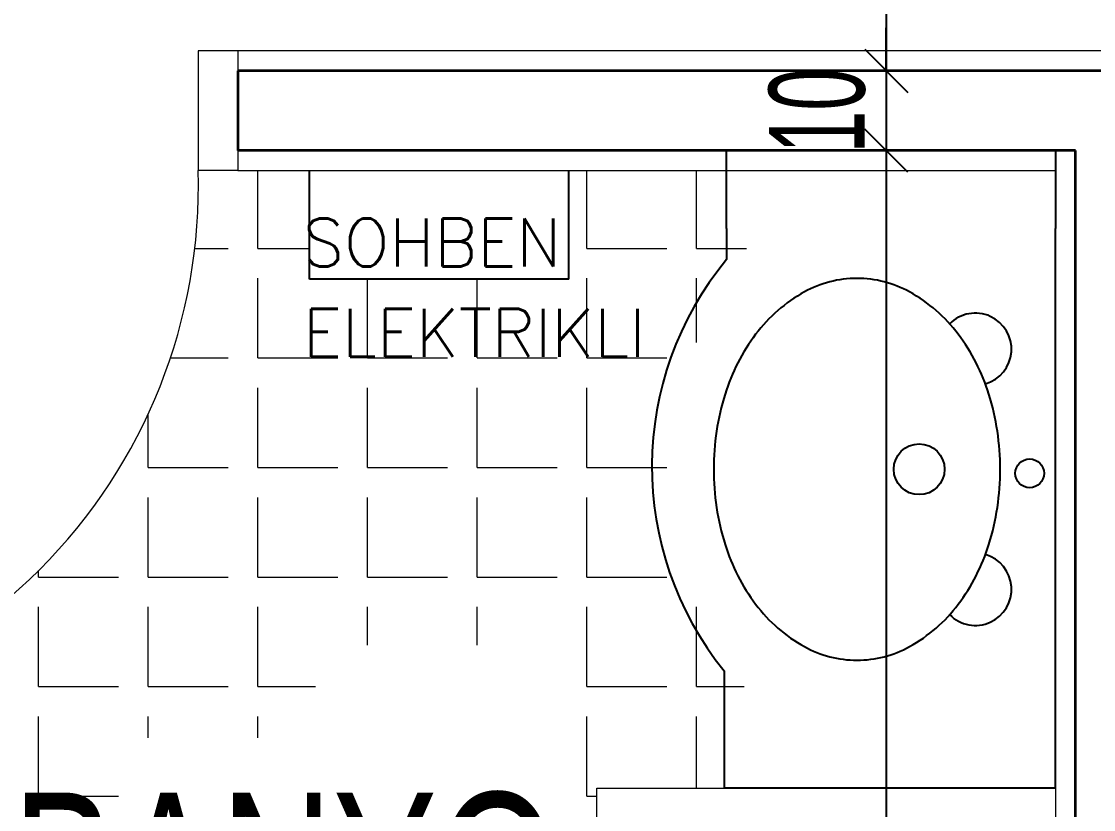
# Model space of a CAD drawing. Header units: inches. Extents: x -7543 to -822, y 102837 to 190349.
# Drawn here: x -831.49081 to -831.46392, y 102837.04189 to 102837.06167 of the extents above; entities that cross this region are included whole.
import ezdxf

# ---------------------------------------------------------------- set-up
doc = ezdxf.new("R2010")
doc.units = ezdxf.units.IN
doc.header["$MEASUREMENT"] = 0
doc.layers.get('0').update_dxf_attribs({"lineweight": 25})
for name, color, linetype, lineweight, true_color in [('CAM TUĞLA', 7, 'Continuous', 15, 0x00c2da), ('DUVAR', 7, 'Continuous', 35, 0xfc4642), ('KAPI', 7, 'Continuous', 18, 0xffb360), ('TEFRİŞ', 7, 'Continuous', 25, 0x78462c)]:
    doc.layers.add(name, color=color, linetype=linetype, lineweight=lineweight, true_color=true_color)
for name, color, linetype, lineweight in [('ICOL', 55, 'Continuous', 25), ('İZ DÜŞÜM', 253, 'Continuous', 20), ('SIVA', 150, 'Continuous', 15), ('YAZI', 7, 'Continuous', 25)]:
    doc.layers.add(name, color=color, linetype=linetype, lineweight=lineweight)
doc.styles.add('arıal', font='arial.ttf', dxfattribs={"width": 0.7})
doc.styles.add('OLCU', font='tromand.shx', dxfattribs={"width": 0.6, "height": 12})
doc.styles.add('TXTX', font='TXTX')

# ---------------------------------------------------------------- blocks, each defined once
blk = doc.blocks.new('_Oblique')
at = {"color": 0, "linetype": 'ByBlock', "lineweight": -2}
blk.add_line((-0.5, -0.5), (0.5, 0.5), dxfattribs=at)

msp = doc.modelspace()

# ---------------------------------------------------------------- linework, layer by layer
at = {"layer": 'CAM TUĞLA'}
for p, q in [((-831.4763773431038, 102837.0424307916), (-831.464877394348, 102837.0424307916)), ((-831.4763773431038, 102837.0414307916), (-831.4763773431038, 102837.0424307916))]:
    msp.add_line(p, q, dxfattribs=at)
at = {"layer": 'DUVAR'}
for p, q in [((-831.460377394348, 102837.0604307916), (-831.485377394348, 102837.0604307916)), ((-831.485377394348, 102837.0604307916), (-831.485377394348, 102837.0584307916)), ((-831.464377394348, 102837.0584307916), (-831.485377394348, 102837.0584307916)), ((-831.464377394348, 102837.0244307916), (-831.464377394348, 102837.0584307916))]:
    msp.add_line(p, q, dxfattribs=at)
at = {"layer": 'ICOL'}
for p, q in [((-831.4691201100965, 102837.0824307916), (-831.4691201100965, 102837.0604307916)), ((-831.4691201100965, 102837.0604307916), (-831.4691201100965, 102837.0615107916)), ((-831.4691201100965, 102837.0604307916), (-831.4691201100965, 102837.0584307916)), ((-831.4691201100965, 102837.0584307916), (-831.4691201100965, 102837.0154307916)), ((-831.4691201100965, 102837.0584307916), (-831.4691201100965, 102837.0573507916))]:
    msp.add_line(p, q, dxfattribs=at)
at = {"layer": 'ICOL', "color": 53}
for p, q in [((-831.4715201100964, 102837.0604307916), (-831.4699601100964, 102837.0604307916)), ((-831.4715201100964, 102837.0604307916), (-831.4699601100964, 102837.0604307916)), ((-831.4674825470379, 102837.0584307916), (-831.4682801100964, 102837.0584307916)), ((-831.4674825470379, 102837.0584307916), (-831.4682801100964, 102837.0584307916))]:
    msp.add_line(p, q, dxfattribs=at)
at = {"layer": 'İZ DÜŞÜM'}
for p, q in [((-831.4848769708883, 102837.0559747966), (-831.4848769708883, 102837.0579307916)), ((-831.4766269708883, 102837.0559747966), (-831.4766269708883, 102837.0579307916)), ((-831.4738769708883, 102837.0559747966), (-831.4738769708883, 102837.0579307916)), ((-831.4864607794017, 102837.0559747966), (-831.4856269708883, 102837.0559747966)), ((-831.4848769708883, 102837.0559747966), (-831.48358315116, 102837.0559747966)), ((-831.4766269708883, 102837.0559747966), (-831.4746269708883, 102837.0559747966)), ((-831.4738769708883, 102837.0559747966), (-831.4726243765754, 102837.0559747966)), ((-831.4848769708883, 102837.0532247966), (-831.4848769708883, 102837.0552247966)), ((-831.4821269708883, 102837.0532247966), (-831.4821269708883, 102837.0552032956)), ((-831.4793769708883, 102837.0532247966), (-831.4793769708883, 102837.0552032956)), ((-831.4766269708883, 102837.0532247966), (-831.4766269708883, 102837.0552247966)), ((-831.4738769708883, 102837.0536149816), (-831.4738769708883, 102837.0552247966)), ((-831.487070868588, 102837.0532247966), (-831.4856269708883, 102837.0532247966)), ((-831.4848769708883, 102837.0532247966), (-831.48358315116, 102837.0532247966)), ((-831.48358315116, 102837.0532247966), (-831.4828769708884, 102837.0532247966)), ((-831.4821269708883, 102837.0532247966), (-831.4801269708883, 102837.0532247966)), ((-831.4793769708883, 102837.0532247966), (-831.4773769708884, 102837.0532247966)), ((-831.4766269708883, 102837.0532247966), (-831.4746269708883, 102837.0532247966)), ((-831.4848769708883, 102837.0504747966), (-831.4848769708883, 102837.0524747966)), ((-831.4821269708883, 102837.0504747966), (-831.4821269708883, 102837.0524747966)), ((-831.4793769708883, 102837.0504747966), (-831.4793769708883, 102837.0524747966)), ((-831.4766269708883, 102837.0504747966), (-831.4766269708883, 102837.0524747966)), ((-831.4876269708883, 102837.0504747966), (-831.4876269708883, 102837.0518222856)), ((-831.4876269708883, 102837.0504747966), (-831.4856269708883, 102837.0504747966)), ((-831.4848769708883, 102837.0504747966), (-831.48358315116, 102837.0504747966)), ((-831.48358315116, 102837.0504747966), (-831.4828769708884, 102837.0504747966)), ((-831.4821269708883, 102837.0504747966), (-831.4801269708883, 102837.0504747966)), ((-831.4793769708883, 102837.0504747966), (-831.4773769708884, 102837.0504747966)), ((-831.4766269708883, 102837.0504747966), (-831.4746269708883, 102837.0504747966)), ((-831.4876269708883, 102837.0477247966), (-831.4876269708883, 102837.0497247966)), ((-831.4848769708883, 102837.0477247966), (-831.4848769708883, 102837.0497247966)), ((-831.4821269708883, 102837.0477247966), (-831.4821269708883, 102837.0497247966)), ((-831.4793769708883, 102837.0477247966), (-831.4793769708883, 102837.0497247966)), ((-831.4766269708883, 102837.0477247966), (-831.4766269708883, 102837.0497247966)), ((-831.4903769708883, 102837.0477247966), (-831.4903769708883, 102837.0478896366)), ((-831.4903769708883, 102837.0477247966), (-831.4883769708883, 102837.0477247966)), ((-831.4876269708883, 102837.0477247966), (-831.4856269708883, 102837.0477247966)), ((-831.4848769708883, 102837.0477247966), (-831.4828769708884, 102837.0477247966)), ((-831.4821269708883, 102837.0477247966), (-831.4801269708883, 102837.0477247966)), ((-831.4793769708883, 102837.0477247966), (-831.4773769708883, 102837.0477247966)), ((-831.4766269708883, 102837.0477247966), (-831.4746269708883, 102837.0477247966)), ((-831.4903769708883, 102837.0449747966), (-831.4903769708883, 102837.0469747966)), ((-831.4876269708883, 102837.0449747966), (-831.4876269708883, 102837.0469747966)), ((-831.4848769708883, 102837.0449747966), (-831.4848769708883, 102837.0469747966)), ((-831.4821269708883, 102837.0460125341), (-831.4821269708883, 102837.0469747966)), ((-831.4793769708883, 102837.0460125341), (-831.4793769708883, 102837.0469747966)), ((-831.4766269708883, 102837.0449747966), (-831.4766269708883, 102837.0469747966)), ((-831.4738769708883, 102837.0449747966), (-831.4738769708883, 102837.0469747966)), ((-831.4903769708883, 102837.0449747966), (-831.4883769708883, 102837.0449747966)), ((-831.4876269708883, 102837.0449747966), (-831.4856269708883, 102837.0449747966)), ((-831.4848769708883, 102837.0449747966), (-831.4834358654667, 102837.0449747966)), ((-831.4766269708883, 102837.0449747966), (-831.4746269708883, 102837.0449747966)), ((-831.4738769708883, 102837.0449747966), (-831.4726875162473, 102837.0449747966)), ((-831.4903769708883, 102837.0422247966), (-831.4903769708883, 102837.0442247966)), ((-831.4876269708883, 102837.0436893132), (-831.4876269708883, 102837.0442247966)), ((-831.4848769708883, 102837.0436893132), (-831.4848769708883, 102837.0442247966)), ((-831.4766269708883, 102837.0422247966), (-831.4766269708883, 102837.0442247966)), ((-831.4738769708883, 102837.0424307916), (-831.4738769708883, 102837.0442247966)), ((-831.4903769708883, 102837.0422247966), (-831.4883769708883, 102837.0422247966)), ((-831.4766269708883, 102837.0422247966), (-831.4763773431038, 102837.0422247966))]:
    msp.add_line(p, q, dxfattribs=at)
at = {"layer": 'KAPI'}
for p, q in [((-831.4863773943481, 102837.0609307916), (-831.4863773943481, 102837.0579307916)), ((-831.485377394348, 102837.0609307916), (-831.4863773943481, 102837.0609307916)), ((-831.485377394348, 102837.0609307916), (-831.485377394348, 102837.0579307916)), ((-831.485377394348, 102837.0579307916), (-831.4863773943481, 102837.0579307916))]:
    msp.add_line(p, q, dxfattribs=at)
msp.add_arc((-831.499977394348, 102837.0575307916), 0.01360588108133885, 268.3153156787103, 1.684684365761425, dxfattribs=at)
at = {"layer": 'SIVA'}
for p, q in [((-831.460377394348, 102837.0609307916), (-831.485377394348, 102837.0609307916)), ((-831.485377394348, 102837.0579307916), (-831.464877394348, 102837.0579307916)), ((-831.464877394348, 102837.0579307916), (-831.464877394348, 102837.0244307916))]:
    msp.add_line(p, q, dxfattribs=at)
at = {"layer": 'TEFRİŞ'}
for p, q in [((-831.464877394348, 102837.0584307916), (-831.4731243765754, 102837.0584307916)), ((-831.4731243765754, 102837.0564699323), (-831.4731243765754, 102837.0584307916)), ((-831.464877394348, 102837.0584307916), (-831.464877394348, 102837.0564699323)), ((-831.48358315116, 102837.0552032956), (-831.48358315116, 102837.0579307916)), ((-831.4770831511601, 102837.0552032956), (-831.4770831511601, 102837.0579307916)), ((-831.4731243765754, 102837.0564699323), (-831.4731243765754, 102837.0556958802)), ((-831.464877394348, 102837.0424307916), (-831.464877394348, 102837.0564699323)), ((-831.4770831511601, 102837.0552032956), (-831.48358315116, 102837.0552032956)), ((-831.4731875162474, 102837.0453704767), (-831.4731875162474, 102837.0424307916)), ((-831.464877394348, 102837.0424307916), (-831.4731875162474, 102837.0424307916))]:
    msp.add_line(p, q, dxfattribs=at)
for centre, radius in [((-831.4682958087026, 102837.0504307916), 0.0006372415947431119), ((-831.4655262492696, 102837.0503295712), 0.000362027108897555)]:
    msp.add_circle(centre, radius, dxfattribs=at)
for centre, radius, start, end in [((-831.4668383167553, 102837.0504945462), 0.008158947410814044, 140.3943021656588, 218.9049810478009), ((-831.4698561641219, 102837.0524946353), 0.002727063770099732, 90, 118.9111891503899), ((-831.4698561641219, 102837.0524946353), 0.002727063770097664, 61.08881084961013, 90), ((-831.4693077001839, 102837.051501553), 0.003861535062258697, 118.9111891503899, 143.1300893070757), ((-831.4704046280599, 102837.051501553), 0.003861535062256258, 36.86991069292429, 61.08881084961013), ((-831.4668881192526, 102837.0534430018), 0.0009062503450736795, 286.1687892072507, 135.2151091850038), ((-831.4684440253899, 102837.0508537966), 0.004941128740739923, 143.1300893070757, 162.7420537963513), ((-831.4712683028539, 102837.0508537966), 0.004941128740739938, 17.2579462036487, 36.86991069292429), ((-831.4670823934988, 102837.0504307916), 0.006366952936315716, 162.7420537963513, 180), ((-831.4726299347451, 102837.0504307916), 0.006366952936316896, 0, 17.2579462036487), ((-831.4670823934988, 102837.0504307916), 0.006366952936316408, 180, 197.2579462036487), ((-831.4726299347451, 102837.0504307916), 0.00636695293631218, 342.7420537963513, 0), ((-831.4684440253899, 102837.0500077866), 0.004941128740738042, 197.2579462036487, 216.8699106929243), ((-831.4712683028539, 102837.0500077866), 0.004941128740739997, 323.1300893070757, 342.7420537963513), ((-831.4668881192526, 102837.0474185814), 0.0009062503450736795, 224.7848908149962, 73.83121079274926), ((-831.4693077001839, 102837.0493600302), 0.003861535062252546, 216.8699106929243, 241.0888108496102), ((-831.4704046280599, 102837.0493600302), 0.003861535062256207, 298.9111891503899, 323.1300893070757), ((-831.4698561641219, 102837.0483669479), 0.002727063770102257, 241.0888108496102, 270), ((-831.4698561641219, 102837.0483669479), 0.002727063770091261, 270, 298.9111891503899)]:
    msp.add_arc(centre, radius, start, end, dxfattribs=at)

# ---------------------------------------------------------------- block references
at = {"layer": 'ICOL', "xscale": 0.001080000001820736, "yscale": 0.001080000001820736, "zscale": 0.001080000001820736}
for p, rotation in [((-831.4691201100965, 102837.0604307916), 270), ((-831.4691201100965, 102837.0604307916), 270), ((-831.4691201100965, 102837.0584307916), 90), ((-831.4691201100965, 102837.0584307916), 90)]:
    msp.add_blockref('_Oblique', p, dxfattribs=dict(at, rotation=rotation))

# ---------------------------------------------------------------- texts
at = {"layer": 'ICOL', "insert": (-831.4708481100964, 102837.0594307916), "char_height": 0.0024, "attachment_point": 5, "rotation": 90, "style": 'OLCU'}
msp.add_mtext('\\A1;10', dxfattribs=at)
at = {"layer": 'KAPI', "style": 'TXTX'}
for s, p in [('SOHBEN', (-831.483745291653, 102837.0555217304)), ('ELEKTRIKLI', (-831.483745291653, 102837.0532541833))]:
    msp.add_text(s, height=0.0012, dxfattribs=at).set_placement(p)
at = {"layer": 'YAZI', "style": 'arıal', "width": 0.7}
msp.add_text('BANYO', height=0.004, dxfattribs=at).set_placement((-831.4910388005137, 102837.0383179093))

doc.saveas('drawing.dxf')
